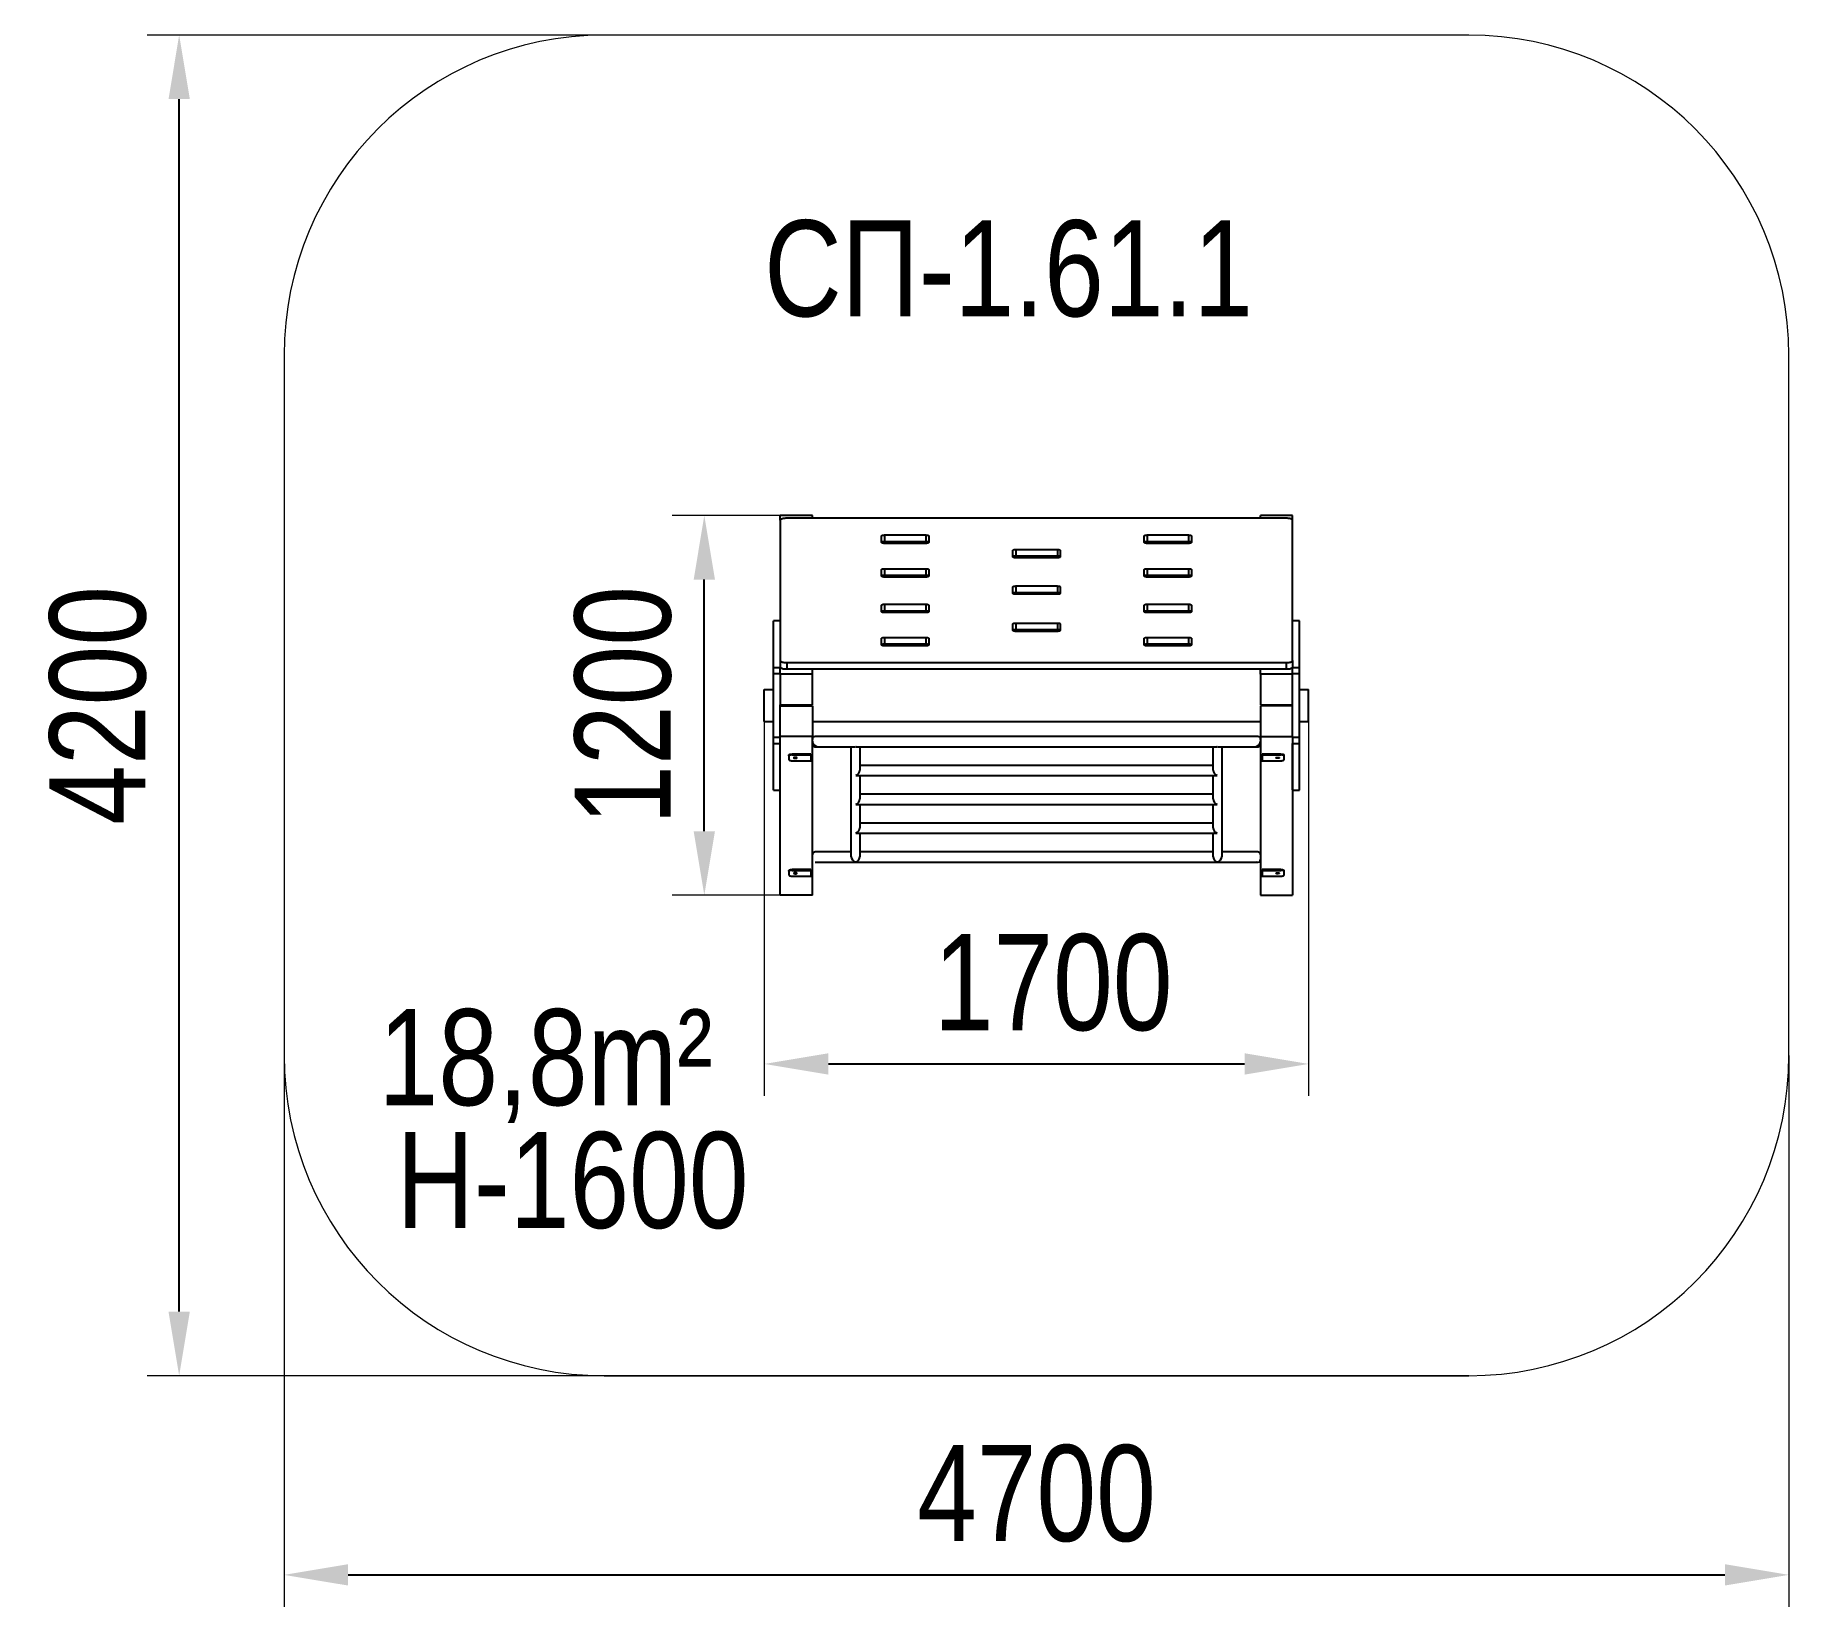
# Model space of a CAD drawing. Header units: millimetres. Extents: x -2804 to 2674, y -2517 to 2390.
import ezdxf

# ---------------------------------------------------------------- set-up
doc = ezdxf.new("R2010")
doc.units = ezdxf.units.MM
for name, color, linetype in [('DIKOM_АРТИКУЛ', 7, 'Continuous'), ('DIKOM_ЗОНА', 80, 'Continuous'), ('DIKOM_ОБЪЕКТ', 7, 'Continuous'), ('DIKOM_РАЗМЕР_ЗОНА', 7, 'Continuous'), ('DIKOM_РАЗМЕР_ОБЪЕКТА', 7, 'Continuous')]:
    doc.layers.add(name, color=color, linetype=linetype)
doc.styles.add('style1', font='arial.ttf', dxfattribs={"width": 0.8})
doc.dimstyles.new('1-50', dxfattribs={"dimtxt": 300, "dimasz": 200, "dimexe": 100, "dimexo": 0, "dimgap": 100, "dimtad": 1, "dimdec": 0, "dimtxsty": 'style1', "dimcen": 0, "dimclrd": 7, "dimclre": 7, "dimadec": 1, "dimazin": 2, "dimtfac": 1, "dimtdec": 0, "dimtmove": 0, "dimatfit": 3, "dimfxl": 0, "dimlwd": 25, "dimlwe": 18, "dimarcsym": 0})

# ---------------------------------------------------------------- blocks, each defined once
blk = doc.blocks.new('*D0')
at = {"layer": 'Defpoints', "color": 0, "transparency": 16777216}
for p in [(-526, 247), (1174, 247), (1174, -822.3)]:
    blk.add_point(p, dxfattribs=at)
at = {"layer": 'DIKOM_РАЗМЕР_ОБЪЕКТА', "color": 7, "lineweight": 18, "transparency": 16777216}
for p, q in [((-526, 247), (-526, -922.3)), ((1174, 247), (1174, -922.3))]:
    blk.add_line(p, q, dxfattribs=at)
at = {"layer": 'DIKOM_РАЗМЕР_ОБЪЕКТА', "color": 7, "lineweight": 25, "transparency": 16777216}
blk.add_line((-326, -822.3), (974, -822.3), dxfattribs=at)
at = {"layer": 'DIKOM_РАЗМЕР_ОБЪЕКТА', "color": 7, "transparency": 16777216}
for points in [[(-326, -789), (-326, -855.6), (-526, -822.3)], [(974, -789), (974, -855.6), (1174, -822.3)]]:
    blk.add_solid(points, dxfattribs=at)
at = {"layer": 'DIKOM_РАЗМЕР_ОБЪЕКТА', "color": 0, "transparency": 16777216, "insert": (376, -569.1), "char_height": 300, "attachment_point": 5, "style": 'style1'}
blk.add_mtext('1700', dxfattribs=at)
blk = doc.blocks.new('*D1')
at = {"layer": 'Defpoints', "color": 0, "transparency": 16777216}
for p in [(-713.4, 889.6), (-476, 889.6), (-476, -295.6)]:
    blk.add_point(p, dxfattribs=at)
at = {"layer": 'DIKOM_РАЗМЕР_ОБЪЕКТА', "color": 7, "lineweight": 18, "transparency": 16777216}
for p, q in [((-476, 889.6), (-813.4, 889.6)), ((-476, -295.6), (-813.4, -295.6))]:
    blk.add_line(p, q, dxfattribs=at)
at = {"layer": 'DIKOM_РАЗМЕР_ОБЪЕКТА', "color": 7, "lineweight": 25, "transparency": 16777216}
blk.add_line((-713.4, -95.6), (-713.4, 689.6), dxfattribs=at)
at = {"layer": 'DIKOM_РАЗМЕР_ОБЪЕКТА', "color": 7, "transparency": 16777216}
for points in [[(-746.7, 689.6), (-680.1, 689.6), (-713.4, 889.6)], [(-746.7, -95.6), (-680.1, -95.6), (-713.4, -295.6)]]:
    blk.add_solid(points, dxfattribs=at)
at = {"layer": 'DIKOM_РАЗМЕР_ОБЪЕКТА', "color": 0, "transparency": 16777216, "insert": (-966.6, 297), "char_height": 300, "attachment_point": 5, "rotation": 90, "style": 'style1'}
blk.add_mtext('1200', dxfattribs=at)
blk = doc.blocks.new('*D2')
at = {"layer": 'Defpoints', "color": 0, "transparency": 16777216}
for p in [(-2026, -795.6), (2674, -795.6), (2674, -2417.3)]:
    blk.add_point(p, dxfattribs=at)
at = {"layer": 'DIKOM_РАЗМЕР_ЗОНА', "color": 7, "lineweight": 18, "transparency": 16777216}
for p, q in [((-2026, -795.6), (-2026, -2517.3)), ((2674, -795.6), (2674, -2517.3))]:
    blk.add_line(p, q, dxfattribs=at)
at = {"layer": 'DIKOM_РАЗМЕР_ЗОНА', "color": 7, "lineweight": 25, "transparency": 16777216}
blk.add_line((-1826, -2417.3), (2474, -2417.3), dxfattribs=at)
at = {"layer": 'DIKOM_РАЗМЕР_ЗОНА', "color": 7, "transparency": 16777216}
for points in [[(-1826, -2384), (-1826, -2450.6), (-2026, -2417.3)], [(2474, -2384), (2474, -2450.6), (2674, -2417.3)]]:
    blk.add_solid(points, dxfattribs=at)
at = {"layer": 'DIKOM_РАЗМЕР_ЗОНА', "color": 0, "transparency": 16777216, "insert": (324, -2164.1), "char_height": 300, "attachment_point": 5, "style": 'style1'}
blk.add_mtext('4700', dxfattribs=at)
blk = doc.blocks.new('*D3')
at = {"layer": 'Defpoints', "color": 0, "transparency": 16777216}
for p in [(-2353.5, 2389.6), (1674, 2389.6), (1674, -1795.6)]:
    blk.add_point(p, dxfattribs=at)
at = {"layer": 'DIKOM_РАЗМЕР_ЗОНА', "color": 7, "lineweight": 18, "transparency": 16777216}
for p, q in [((1674, 2389.6), (-2453.5, 2389.6)), ((1674, -1795.6), (-2453.5, -1795.6))]:
    blk.add_line(p, q, dxfattribs=at)
at = {"layer": 'DIKOM_РАЗМЕР_ЗОНА', "color": 7, "lineweight": 25, "transparency": 16777216}
blk.add_line((-2353.5, -1595.6), (-2353.5, 2189.6), dxfattribs=at)
at = {"layer": 'DIKOM_РАЗМЕР_ЗОНА', "color": 7, "transparency": 16777216}
for points in [[(-2386.8, 2189.6), (-2320.2, 2189.6), (-2353.5, 2389.6)], [(-2386.8, -1595.6), (-2320.2, -1595.6), (-2353.5, -1795.6)]]:
    blk.add_solid(points, dxfattribs=at)
at = {"layer": 'DIKOM_РАЗМЕР_ЗОНА', "color": 0, "transparency": 16777216, "insert": (-2606.7, 297), "char_height": 300, "attachment_point": 5, "rotation": 90, "style": 'style1'}
blk.add_mtext('4200', dxfattribs=at)

msp = doc.modelspace()

# ---------------------------------------------------------------- linework, layer by layer
at = {"layer": 'DIKOM_ЗОНА', "color": 3, "lineweight": 15}
for p, q in [((1674, 2389.6), (-1026, 2389.6)), ((-2026, 1389.6), (-2026, -795.6)), ((2674, -795.6), (2674, 1389.6)), ((-1026, -1795.6), (1674, -1795.6))]:
    msp.add_line(p, q, dxfattribs=at)
for centre, start, end in [((-1026, 1389.6), 90, 180), ((1674, 1389.6), 0, 90), ((-1026, -795.6), 180, 270), ((1674, -795.6), 270, 0)]:
    msp.add_arc(centre, 1000, start, end, dxfattribs=at)
at = {"layer": 'DIKOM_ОБЪЕКТ'}
for p, q in [((-376, 889.6), (-476, 889.6)), ((-476, 875.2), (-476, 889.6)), ((1104, 881.2), (-456, 881.2)), ((-376, 881.2), (-376, 889.6)), ((1024, 881.2), (1024, 889.6)), ((1124, 889.6), (1024, 889.6)), ((1124, 875.2), (1124, 889.6)), ((-476, 875.2), (-476, 436.7)), ((-161.1, 825), (-161.1, 806.9)), ((-21.1, 828), (-151.1, 828)), ((-151.1, 828), (-151.1, 807.9)), ((-21.1, 828), (-21.1, 807.9)), ((-11.1, 806.9), (-11.1, 825)), ((659.2, 825), (659.2, 806.9)), ((799.2, 828), (669.2, 828)), ((669.2, 828), (669.2, 807.9)), ((799.2, 828), (799.2, 807.9)), ((809.2, 806.9), (809.2, 825)), ((1124, 436.7), (1124, 875.2)), ((-21.1, 807.9), (-151.1, 807.9)), ((-151.1, 803.9), (-21.1, 803.9)), ((249.2, 779.9), (249.2, 761.9)), ((389.2, 782.9), (259.2, 782.9)), ((259.2, 782.9), (259.2, 762.9)), ((389.2, 782.9), (389.2, 762.9)), ((399.2, 761.9), (399.2, 779.9)), ((799.2, 807.9), (669.2, 807.9)), ((669.2, 803.9), (799.2, 803.9)), ((-161.1, 719.8), (-161.1, 701.8)), ((-21.1, 722.8), (-151.1, 722.8)), ((-151.1, 722.8), (-151.1, 702.8)), ((-21.1, 722.8), (-21.1, 702.8)), ((-11.1, 701.8), (-11.1, 719.8)), ((389.2, 762.9), (259.2, 762.9)), ((259.2, 758.9), (389.2, 758.9)), ((659.2, 719.8), (659.2, 701.8)), ((799.2, 722.8), (669.2, 722.8)), ((669.2, 722.8), (669.2, 702.8)), ((799.2, 722.8), (799.2, 702.8)), ((809.2, 701.8), (809.2, 719.8)), ((-21.1, 702.8), (-151.1, 702.8)), ((-151.1, 698.8), (-21.1, 698.8)), ((249.2, 665.8), (249.2, 647.8)), ((389.2, 668.8), (259.2, 668.8)), ((259.2, 668.8), (259.2, 648.8)), ((389.2, 668.8), (389.2, 648.8)), ((399.2, 647.8), (399.2, 665.8)), ((799.2, 702.8), (669.2, 702.8)), ((669.2, 698.8), (799.2, 698.8)), ((-161.1, 608.7), (-161.1, 590.7)), ((-21.1, 611.7), (-151.1, 611.7)), ((-151.1, 611.7), (-151.1, 591.7)), ((-21.1, 611.7), (-21.1, 591.7)), ((-11.1, 590.7), (-11.1, 608.7)), ((389.2, 648.8), (259.2, 648.8)), ((259.2, 644.8), (389.2, 644.8)), ((659.2, 608.7), (659.2, 590.7)), ((799.2, 611.7), (669.2, 611.7)), ((669.2, 611.7), (669.2, 591.7)), ((799.2, 611.7), (799.2, 591.7)), ((809.2, 590.7), (809.2, 608.7)), ((-476, 561.2), (-497, 561.2)), ((-497, 560.3), (-497, 561.2)), ((-497, 415.4), (-497, 560.3)), ((-21.1, 591.7), (-151.1, 591.7)), ((-151.1, 587.7), (-21.1, 587.7)), ((249.2, 550.1), (249.2, 532.1)), ((389.2, 553.1), (259.2, 553.1)), ((259.2, 553.1), (259.2, 533)), ((389.2, 553.1), (389.2, 533)), ((399.2, 532.1), (399.2, 550.1)), ((799.2, 591.7), (669.2, 591.7)), ((669.2, 587.7), (799.2, 587.7)), ((1145, 561.2), (1124, 561.2)), ((1145, 560.3), (1145, 561.2)), ((1145, 415.4), (1145, 560.3)), ((-161.1, 505), (-161.1, 487)), ((-21.1, 508), (-151.1, 508)), ((-151.1, 508), (-151.1, 488)), ((-21.1, 508), (-21.1, 488)), ((-11.1, 487), (-11.1, 505)), ((389.2, 533), (259.2, 533)), ((259.2, 529.1), (389.2, 529.1)), ((659.2, 505), (659.2, 487)), ((799.2, 508), (669.2, 508)), ((669.2, 508), (669.2, 488)), ((799.2, 508), (799.2, 488)), ((809.2, 487), (809.2, 505)), ((-21.1, 488), (-151.1, 488)), ((-151.1, 484), (-21.1, 484)), ((799.2, 488), (669.2, 488)), ((669.2, 484), (799.2, 484)), ((-497, 415.4), (-476, 415.4)), ((-497, 396.4), (-497, 415.4)), ((-497, 396.4), (-476, 396.4)), ((-497, 197.6), (-497, 396.4)), ((-476, 436.7), (-476, 416.7)), ((-476, 394.1), (-476, 416.7)), ((-476, 415.4), (-476, 416.7)), ((-376, 394.1), (-476, 394.1)), ((-476, 394.1), (-476, 298.7)), ((-456, 430.7), (1104, 430.7)), ((-456, 430.7), (-456, 410.7)), ((-456, 410.7), (1104, 410.7)), ((-376, 394.1), (-376, 410.7)), ((-376, 298.7), (-376, 394.1)), ((1024, 394.1), (1024, 410.7)), ((1024, 394.1), (1024, 298.7)), ((1124, 394.1), (1024, 394.1)), ((1104, 430.7), (1104, 410.7)), ((1124, 436.7), (1124, 416.7)), ((1124, 394.1), (1124, 416.7)), ((1124, 415.4), (1124, 416.7)), ((1124, 415.4), (1145, 415.4)), ((1124, 396.4), (1145, 396.4)), ((1124, 298.7), (1124, 394.1)), ((1145, 396.4), (1145, 415.4)), ((1145, 197.6), (1145, 396.4)), ((-526, 347), (-497, 347)), ((-526, 247), (-526, 347)), ((1145, 347), (1174, 347)), ((1174, 247), (1174, 347)), ((-476, 298.7), (-376, 298.7)), ((-476, 295.3), (-476, 298.7)), ((-476, 199.9), (-476, 295.3)), ((-476, 295.3), (-376, 295.3)), ((-426, 295.3), (-426, 298.7)), ((-376, 295.3), (-376, 199.9)), ((1024, 298.7), (1124, 298.7)), ((1124, 295.3), (1024, 295.3)), ((1024, 295.3), (1024, 199.9)), ((1074, 295.3), (1074, 298.7)), ((1124, 295.3), (1124, 298.7)), ((1124, 199.9), (1124, 295.3)), ((-526, 247), (-497, 247)), ((-376, 247), (1024, 247)), ((1145, 247), (1174, 247)), ((-497, 197.6), (-476, 197.6)), ((-497, 178.6), (-497, 197.6)), ((-497, 178.6), (-476, 178.6)), ((-497, 33.7), (-497, 178.6)), ((-376, 199.9), (-476, 199.9)), ((-476, -295.6), (-476, 199.9)), ((-476, 33.7), (-476, 178.6)), ((-376, -295.6), (-376, 199.9)), ((1014.9, 200), (-366.9, 200)), ((-366.9, 168), (-245.4, 168)), ((-363, 168.9), (-363, 168.6)), ((-254.5, -175.2), (-254.5, 168)), ((-236.6, 168), (884.6, 168)), ((-227.5, 168), (-227.5, 95.1)), ((875.5, 95.1), (875.5, 168)), ((893.4, 168), (1014.9, 168)), ((902.5, 168), (902.5, -175.2)), ((1011, 168.6), (1011, 168.9)), ((1024, 199.9), (1124, 199.9)), ((1024, 199.9), (1024, -295.6)), ((1124, 199.9), (1124, -295.6)), ((1124, 197.6), (1145, 197.6)), ((1124, 178.6), (1145, 178.6)), ((1124, 33.7), (1124, 178.6)), ((1145, 178.6), (1145, 197.6)), ((1145, 33.7), (1145, 178.6)), ((-449, 139.3), (-449, 142.2)), ((-449, 139.3), (-449, 127.3)), ((-439, 145.2), (-439, 142.3)), ((-381, 145.2), (-439, 145.2)), ((-439, 142.3), (-381, 142.3)), ((-439, 124.3), (-381, 124.3)), ((-381, 142.3), (-381, 124.3)), ((875.5, 109.9), (-227.5, 109.9)), ((1087, 145.2), (1029, 145.2)), ((1029, 142.3), (1029, 124.3)), ((1029, 142.3), (1087, 142.3)), ((1029, 124.3), (1087, 124.3)), ((1087, 142.3), (1087, 145.2)), ((1097, 142.2), (1097, 139.3)), ((1097, 139.3), (1097, 127.3)), ((-236.6, 77.9), (884.6, 77.9)), ((-227.5, 77.9), (-227.5, 5)), ((875.5, 5), (875.5, 77.9)), ((-497, 32.8), (-497, 33.7)), ((-497, 32.8), (-476, 32.8)), ((875.5, 19.8), (-227.5, 19.8)), ((1124, 32.8), (1145, 32.8)), ((1145, 32.8), (1145, 33.7)), ((-236.6, -12.2), (884.6, -12.2)), ((-227.5, -12.2), (-227.5, -85.1)), ((875.5, -85.1), (875.5, -12.2)), ((-236.6, -102.3), (884.6, -102.3)), ((875.5, -70.3), (-227.5, -70.3)), ((-227.5, -102.3), (-227.5, -175.2)), ((875.5, -175.2), (875.5, -102.3)), ((-254.5, -160.4), (-366.9, -160.4)), ((875.5, -160.4), (-227.5, -160.4)), ((1014.9, -160.4), (902.5, -160.4)), ((-449, -220.9), (-449, -218.1)), ((-439, -215.1), (-439, -217.9)), ((-381, -215.1), (-439, -215.1)), ((-439, -217.9), (-381, -217.9)), ((-381, -217.9), (-381, -236)), ((-366.9, -192.4), (1014.9, -192.4)), ((1011, -191.8), (1011, -191.5)), ((1087, -215.1), (1029, -215.1)), ((1029, -217.9), (1029, -236)), ((1029, -217.9), (1087, -217.9)), ((1087, -217.9), (1087, -215.1)), ((1097, -218.1), (1097, -220.9)), ((-449, -220.9), (-449, -233)), ((-439, -236), (-381, -236)), ((1029, -236), (1087, -236)), ((1097, -220.9), (1097, -233)), ((-376, -295.6), (-476, -295.6)), ((1024, -295.6), (1124, -295.6))]:
    msp.add_line(p, q, dxfattribs=at)
at = {"layer": 'DIKOM_ОБЪЕКТ', "flags": 128}
for points in [[(-456, 881.2), (-458.8, 881.2), (-461.6, 881), (-464.3, 880.7), (-466.8, 880.3), (-469.1, 879.8), (-471.1, 879.1), (-472.8, 878.5), (-474.2, 877.7), (-475.2, 876.9), (-475.8, 876.1), (-476, 875.2)], [(1124, 875.2), (1123.8, 876.1), (1123.2, 876.9), (1122.2, 877.7), (1120.9, 878.5), (1119.1, 879.1), (1117.1, 879.8), (1114.8, 880.3), (1112.3, 880.7), (1109.7, 881), (1106.9, 881.2), (1104, 881.2)], [(-151.1, 828), (-153.1, 827.9), (-154.9, 827.7), (-156.7, 827.5), (-158.2, 827.1), (-159.4, 826.6), (-160.3, 826.1), (-160.9, 825.5), (-161.1, 825)], [(-11.1, 825), (-11.3, 825.5), (-11.9, 826.1), (-12.8, 826.6), (-14, 827.1), (-15.5, 827.5), (-17.3, 827.7), (-19.2, 827.9), (-21.1, 828)], [(669.2, 828), (667.2, 827.9), (665.3, 827.7), (663.6, 827.5), (662.1, 827.1), (660.9, 826.6), (659.9, 826.1), (659.4, 825.5), (659.2, 825)], [(809.2, 825), (809, 825.5), (808.4, 826.1), (807.5, 826.6), (806.2, 827.1), (804.7, 827.5), (803, 827.7), (801.1, 827.9), (799.2, 828)], [(-161.1, 806.9), (-160.9, 806.3), (-160.3, 805.8), (-159.4, 805.3), (-158.2, 804.8), (-156.7, 804.4), (-154.9, 804.2), (-153.1, 804), (-151.1, 803.9)], [(-151.1, 807.9), (-153.1, 807.9), (-154.9, 807.7), (-156.7, 807.4), (-158.2, 807), (-159.4, 806.6), (-160.3, 806.1), (-160.5, 805.9)], [(-11.7, 805.9), (-11.9, 806.1), (-12.8, 806.6), (-14, 807), (-15.5, 807.4), (-17.3, 807.7), (-19.2, 807.9), (-21.1, 807.9)], [(-21.1, 803.9), (-19.2, 804), (-17.3, 804.2), (-15.5, 804.4), (-14, 804.8), (-12.8, 805.3), (-11.9, 805.8), (-11.3, 806.3), (-11.1, 806.9)], [(259.2, 782.9), (257.2, 782.9), (255.3, 782.7), (253.6, 782.4), (252.1, 782), (250.9, 781.6), (249.9, 781.1), (249.4, 780.5), (249.2, 779.9)], [(399.2, 779.9), (399, 780.5), (398.4, 781.1), (397.5, 781.6), (396.2, 782), (394.7, 782.4), (393, 782.7), (391.1, 782.9), (389.2, 782.9)], [(659.2, 806.9), (659.4, 806.3), (659.9, 805.8), (660.9, 805.3), (662.1, 804.8), (663.6, 804.4), (665.3, 804.2), (667.2, 804), (669.2, 803.9)], [(669.2, 807.9), (667.2, 807.9), (665.3, 807.7), (663.6, 807.4), (662.1, 807), (660.9, 806.6), (659.9, 806.1), (659.7, 805.9)], [(808.6, 805.9), (808.4, 806.1), (807.5, 806.6), (806.2, 807), (804.7, 807.4), (803, 807.7), (801.1, 807.9), (799.2, 807.9)], [(799.2, 803.9), (801.1, 804), (803, 804.2), (804.7, 804.4), (806.2, 804.8), (807.5, 805.3), (808.4, 805.8), (809, 806.3), (809.2, 806.9)], [(-151.1, 722.8), (-153.1, 722.8), (-154.9, 722.6), (-156.7, 722.3), (-158.2, 722), (-159.4, 721.5), (-160.3, 721), (-160.9, 720.4), (-161.1, 719.8)], [(-11.1, 719.8), (-11.3, 720.4), (-11.9, 721), (-12.8, 721.5), (-14, 722), (-15.5, 722.3), (-17.3, 722.6), (-19.2, 722.8), (-21.1, 722.8)], [(249.2, 761.9), (249.4, 761.3), (249.9, 760.7), (250.9, 760.2), (252.1, 759.8), (253.6, 759.4), (255.3, 759.1), (257.2, 758.9), (259.2, 758.9)], [(259.2, 762.9), (257.2, 762.8), (255.3, 762.6), (253.6, 762.4), (252.1, 762), (250.9, 761.5), (249.9, 761), (249.7, 760.9)], [(398.6, 760.9), (398.4, 761), (397.5, 761.5), (396.2, 762), (394.7, 762.4), (393, 762.6), (391.1, 762.8), (389.2, 762.9)], [(389.2, 758.9), (391.1, 758.9), (393, 759.1), (394.7, 759.4), (396.2, 759.8), (397.5, 760.2), (398.4, 760.7), (399, 761.3), (399.2, 761.9)], [(669.2, 722.8), (667.2, 722.8), (665.3, 722.6), (663.6, 722.3), (662.1, 722), (660.9, 721.5), (659.9, 721), (659.4, 720.4), (659.2, 719.8)], [(809.2, 719.8), (809, 720.4), (808.4, 721), (807.5, 721.5), (806.2, 722), (804.7, 722.3), (803, 722.6), (801.1, 722.8), (799.2, 722.8)], [(-161.1, 701.8), (-160.9, 701.2), (-160.3, 700.7), (-159.4, 700.2), (-158.2, 699.7), (-156.7, 699.3), (-154.9, 699), (-153.1, 698.9), (-151.1, 698.8)], [(-151.1, 702.8), (-153.1, 702.8), (-154.9, 702.6), (-156.7, 702.3), (-158.2, 701.9), (-159.4, 701.5), (-160.3, 701), (-160.5, 700.8)], [(-11.7, 700.8), (-11.9, 701), (-12.8, 701.5), (-14, 701.9), (-15.5, 702.3), (-17.3, 702.6), (-19.2, 702.8), (-21.1, 702.8)], [(-21.1, 698.8), (-19.2, 698.9), (-17.3, 699), (-15.5, 699.3), (-14, 699.7), (-12.8, 700.2), (-11.9, 700.7), (-11.3, 701.2), (-11.1, 701.8)], [(259.2, 668.8), (257.2, 668.7), (255.3, 668.6), (253.6, 668.3), (252.1, 667.9), (250.9, 667.5), (249.9, 666.9), (249.4, 666.4), (249.2, 665.8)], [(399.2, 665.8), (399, 666.4), (398.4, 666.9), (397.5, 667.5), (396.2, 667.9), (394.7, 668.3), (393, 668.6), (391.1, 668.7), (389.2, 668.8)], [(659.2, 701.8), (659.4, 701.2), (659.9, 700.7), (660.9, 700.2), (662.1, 699.7), (663.6, 699.3), (665.3, 699), (667.2, 698.9), (669.2, 698.8)], [(669.2, 702.8), (667.2, 702.8), (665.3, 702.6), (663.6, 702.3), (662.1, 701.9), (660.9, 701.5), (659.9, 701), (659.7, 700.8)], [(808.6, 700.8), (808.4, 701), (807.5, 701.5), (806.2, 701.9), (804.7, 702.3), (803, 702.6), (801.1, 702.8), (799.2, 702.8)], [(799.2, 698.8), (801.1, 698.9), (803, 699), (804.7, 699.3), (806.2, 699.7), (807.5, 700.2), (808.4, 700.7), (809, 701.2), (809.2, 701.8)], [(-151.1, 611.7), (-153.1, 611.7), (-154.9, 611.5), (-156.7, 611.2), (-158.2, 610.8), (-159.4, 610.4), (-160.3, 609.9), (-160.9, 609.3), (-161.1, 608.7)], [(-11.1, 608.7), (-11.3, 609.3), (-11.9, 609.9), (-12.8, 610.4), (-14, 610.8), (-15.5, 611.2), (-17.3, 611.5), (-19.2, 611.7), (-21.1, 611.7)], [(249.2, 647.8), (249.4, 647.2), (249.9, 646.6), (250.9, 646.1), (252.1, 645.6), (253.6, 645.3), (255.3, 645), (257.2, 644.8), (259.2, 644.8)], [(259.2, 648.8), (257.2, 648.7), (255.3, 648.5), (253.6, 648.3), (252.1, 647.9), (250.9, 647.4), (249.9, 646.9), (249.7, 646.8)], [(398.6, 646.8), (398.4, 646.9), (397.5, 647.4), (396.2, 647.9), (394.7, 648.3), (393, 648.5), (391.1, 648.7), (389.2, 648.8)], [(389.2, 644.8), (391.1, 644.8), (393, 645), (394.7, 645.3), (396.2, 645.6), (397.5, 646.1), (398.4, 646.6), (399, 647.2), (399.2, 647.8)], [(669.2, 611.7), (667.2, 611.7), (665.3, 611.5), (663.6, 611.2), (662.1, 610.8), (660.9, 610.4), (659.9, 609.9), (659.4, 609.3), (659.2, 608.7)], [(809.2, 608.7), (809, 609.3), (808.4, 609.9), (807.5, 610.4), (806.2, 610.8), (804.7, 611.2), (803, 611.5), (801.1, 611.7), (799.2, 611.7)], [(-161.1, 590.7), (-160.9, 590.1), (-160.3, 589.6), (-159.4, 589), (-158.2, 588.6), (-156.7, 588.2), (-154.9, 587.9), (-153.1, 587.8), (-151.1, 587.7)], [(-151.1, 591.7), (-153.1, 591.6), (-154.9, 591.5), (-156.7, 591.2), (-158.2, 590.8), (-159.4, 590.4), (-160.3, 589.8), (-160.5, 589.7)], [(-11.7, 589.7), (-11.9, 589.8), (-12.8, 590.4), (-14, 590.8), (-15.5, 591.2), (-17.3, 591.5), (-19.2, 591.6), (-21.1, 591.7)], [(-21.1, 587.7), (-19.2, 587.8), (-17.3, 587.9), (-15.5, 588.2), (-14, 588.6), (-12.8, 589), (-11.9, 589.6), (-11.3, 590.1), (-11.1, 590.7)], [(259.2, 553.1), (257.2, 553), (255.3, 552.8), (253.6, 552.6), (252.1, 552.2), (250.9, 551.7), (249.9, 551.2), (249.4, 550.7), (249.2, 550.1)], [(399.2, 550.1), (399, 550.7), (398.4, 551.2), (397.5, 551.7), (396.2, 552.2), (394.7, 552.6), (393, 552.8), (391.1, 553), (389.2, 553.1)], [(659.2, 590.7), (659.4, 590.1), (659.9, 589.6), (660.9, 589), (662.1, 588.6), (663.6, 588.2), (665.3, 587.9), (667.2, 587.8), (669.2, 587.7)], [(669.2, 591.7), (667.2, 591.6), (665.3, 591.5), (663.6, 591.2), (662.1, 590.8), (660.9, 590.4), (659.9, 589.8), (659.7, 589.7)], [(808.6, 589.7), (808.4, 589.8), (807.5, 590.4), (806.2, 590.8), (804.7, 591.2), (803, 591.5), (801.1, 591.6), (799.2, 591.7)], [(799.2, 587.7), (801.1, 587.8), (803, 587.9), (804.7, 588.2), (806.2, 588.6), (807.5, 589), (808.4, 589.6), (809, 590.1), (809.2, 590.7)], [(-151.1, 508), (-153.1, 508), (-154.9, 507.8), (-156.7, 507.5), (-158.2, 507.1), (-159.4, 506.7), (-160.3, 506.2), (-160.9, 505.6), (-161.1, 505)], [(-11.1, 505), (-11.3, 505.6), (-11.9, 506.2), (-12.8, 506.7), (-14, 507.1), (-15.5, 507.5), (-17.3, 507.8), (-19.2, 508), (-21.1, 508)], [(249.2, 532.1), (249.4, 531.5), (249.9, 530.9), (250.9, 530.4), (252.1, 529.9), (253.6, 529.6), (255.3, 529.3), (257.2, 529.1), (259.2, 529.1)], [(259.2, 533), (257.2, 533), (255.3, 532.8), (253.6, 532.5), (252.1, 532.2), (250.9, 531.7), (249.9, 531.2), (249.7, 531)], [(398.6, 531), (398.4, 531.2), (397.5, 531.7), (396.2, 532.2), (394.7, 532.5), (393, 532.8), (391.1, 533), (389.2, 533)], [(389.2, 529.1), (391.1, 529.1), (393, 529.3), (394.7, 529.6), (396.2, 529.9), (397.5, 530.4), (398.4, 530.9), (399, 531.5), (399.2, 532.1)], [(669.2, 508), (667.2, 508), (665.3, 507.8), (663.6, 507.5), (662.1, 507.1), (660.9, 506.7), (659.9, 506.2), (659.4, 505.6), (659.2, 505)], [(809.2, 505), (809, 505.6), (808.4, 506.2), (807.5, 506.7), (806.2, 507.1), (804.7, 507.5), (803, 507.8), (801.1, 508), (799.2, 508)], [(-161.1, 487), (-160.9, 486.4), (-160.3, 485.9), (-159.4, 485.3), (-158.2, 484.9), (-156.7, 484.5), (-154.9, 484.2), (-153.1, 484.1), (-151.1, 484)], [(-151.1, 488), (-153.1, 487.9), (-154.9, 487.8), (-156.7, 487.5), (-158.2, 487.1), (-159.4, 486.7), (-160.3, 486.1), (-160.5, 486)], [(-11.7, 486), (-11.9, 486.1), (-12.8, 486.7), (-14, 487.1), (-15.5, 487.5), (-17.3, 487.8), (-19.2, 487.9), (-21.1, 488)], [(-21.1, 484), (-19.2, 484.1), (-17.3, 484.2), (-15.5, 484.5), (-14, 484.9), (-12.8, 485.3), (-11.9, 485.9), (-11.3, 486.4), (-11.1, 487)], [(659.2, 487), (659.4, 486.4), (659.9, 485.9), (660.9, 485.3), (662.1, 484.9), (663.6, 484.5), (665.3, 484.2), (667.2, 484.1), (669.2, 484)], [(669.2, 488), (667.2, 487.9), (665.3, 487.8), (663.6, 487.5), (662.1, 487.1), (660.9, 486.7), (659.9, 486.1), (659.7, 486)], [(808.6, 486), (808.4, 486.1), (807.5, 486.7), (806.2, 487.1), (804.7, 487.5), (803, 487.8), (801.1, 487.9), (799.2, 488)], [(799.2, 484), (801.1, 484.1), (803, 484.2), (804.7, 484.5), (806.2, 484.9), (807.5, 485.3), (808.4, 485.9), (809, 486.4), (809.2, 487)], [(-476, 436.7), (-475.8, 435.9), (-475.2, 435.1), (-474.2, 434.3), (-472.8, 433.5), (-471.1, 432.8), (-469.1, 432.2), (-466.8, 431.7), (-464.3, 431.3), (-461.6, 431), (-458.8, 430.8), (-456, 430.7)], [(-476, 416.7), (-475.8, 415.9), (-475.2, 415), (-474.2, 414.2), (-472.8, 413.5), (-471.1, 412.8), (-469.1, 412.2), (-466.8, 411.7), (-464.3, 411.3), (-461.6, 411), (-458.8, 410.8), (-456, 410.7)], [(1104, 430.7), (1106.9, 430.8), (1109.7, 431), (1112.3, 431.3), (1114.8, 431.7), (1117.1, 432.2), (1119.1, 432.8), (1120.9, 433.5), (1122.2, 434.3), (1123.2, 435.1), (1123.8, 435.9), (1124, 436.7)], [(1104, 410.7), (1106.9, 410.8), (1109.7, 411), (1112.3, 411.3), (1114.8, 411.7), (1117.1, 412.2), (1119.1, 412.8), (1120.9, 413.5), (1122.2, 414.2), (1123.2, 415), (1123.8, 415.9), (1124, 416.7)], [(-449, 142.2), (-448.8, 142.7), (-448.2, 143.3), (-447.3, 143.8), (-446, 144.3), (-444.5, 144.6), (-442.8, 144.9), (-440.9, 145.1), (-439, 145.2)], [(-439, 142.3), (-440.9, 142.2), (-442.8, 142.1), (-444.5, 141.8), (-446, 141.4), (-447.3, 141), (-448.2, 140.4), (-448.8, 139.9), (-449, 139.3)], [(-449, 127.3), (-448.8, 126.7), (-448.2, 126.1), (-447.3, 125.6), (-446, 125.2), (-444.5, 124.8), (-442.8, 124.5), (-440.9, 124.3), (-439, 124.3)], [(-424, 133.3), (-424.2, 133.7), (-424.7, 134.1), (-425.6, 134.4), (-426.7, 134.6), (-428, 134.8), (-429.3, 134.8), (-430.6, 134.7), (-431.9, 134.5), (-432.8, 134.2), (-433.6, 133.9), (-433.9, 133.5), (-433.9, 133.1), (-433.6, 132.7), (-432.8, 132.3), (-431.9, 132.1), (-430.6, 131.9), (-429.3, 131.8), (-428, 131.8), (-426.7, 132), (-425.6, 132.2), (-424.7, 132.5), (-424.2, 132.9), (-424, 133.3)], [(1072, 133.3), (1072.2, 133.7), (1072.8, 134.1), (1073.6, 134.4), (1074.7, 134.6), (1076, 134.8), (1077.4, 134.8), (1078.7, 134.7), (1079.9, 134.5), (1080.9, 134.2), (1081.6, 133.9), (1082, 133.5), (1082, 133.1), (1081.6, 132.7), (1080.9, 132.3), (1079.9, 132.1), (1078.7, 131.9), (1077.4, 131.8), (1076, 131.8), (1074.7, 132), (1073.6, 132.2), (1072.8, 132.5), (1072.2, 132.9), (1072, 133.3)], [(1087, 145.2), (1089, 145.1), (1090.9, 144.9), (1092.6, 144.6), (1094.1, 144.3), (1095.3, 143.8), (1096.3, 143.3), (1096.8, 142.7), (1097, 142.2)], [(1097, 139.3), (1096.8, 139.9), (1096.3, 140.4), (1095.3, 141), (1094.1, 141.4), (1092.6, 141.8), (1090.9, 142.1), (1089, 142.2), (1087, 142.3)], [(1087, 124.3), (1089, 124.3), (1090.9, 124.5), (1092.6, 124.8), (1094.1, 125.2), (1095.3, 125.6), (1096.3, 126.1), (1096.8, 126.7), (1097, 127.3)], [(-449, -218.1), (-448.8, -217.5), (-448.2, -216.9), (-447.3, -216.4), (-446, -216), (-444.5, -215.6), (-442.8, -215.3), (-440.9, -215.1), (-439, -215.1)], [(-439, -217.9), (-440.9, -218), (-442.8, -218.2), (-444.5, -218.4), (-446, -218.8), (-447.3, -219.3), (-448.2, -219.8), (-448.8, -220.4), (-449, -220.9)], [(1087, -215.1), (1089, -215.1), (1090.9, -215.3), (1092.6, -215.6), (1094.1, -216), (1095.3, -216.4), (1096.3, -216.9), (1096.8, -217.5), (1097, -218.1)], [(1097, -220.9), (1096.8, -220.4), (1096.3, -219.8), (1095.3, -219.3), (1094.1, -218.8), (1092.6, -218.4), (1090.9, -218.2), (1089, -218), (1087, -217.9)], [(-449, -233), (-448.8, -233.5), (-448.2, -234.1), (-447.3, -234.6), (-446, -235.1), (-444.5, -235.5), (-442.8, -235.7), (-440.9, -235.9), (-439, -236)], [(-424, -227), (-424.2, -226.5), (-424.7, -226.2), (-425.6, -225.9), (-426.7, -225.6), (-428, -225.5), (-429.3, -225.5), (-430.6, -225.5), (-431.9, -225.7), (-432.8, -226), (-433.6, -226.4), (-433.9, -226.7), (-433.9, -227.2), (-433.6, -227.5), (-432.8, -227.9), (-431.9, -228.2), (-430.6, -228.4), (-429.3, -228.4), (-428, -228.4), (-426.7, -228.3), (-425.6, -228), (-424.7, -227.7), (-424.2, -227.4), (-424, -227)], [(1072, -227), (1072.2, -226.5), (1072.8, -226.2), (1073.6, -225.9), (1074.7, -225.6), (1076, -225.5), (1077.4, -225.5), (1078.7, -225.5), (1079.9, -225.7), (1080.9, -226), (1081.6, -226.4), (1082, -226.7), (1082, -227.2), (1081.6, -227.5), (1080.9, -227.9), (1079.9, -228.2), (1078.7, -228.4), (1077.4, -228.4), (1076, -228.4), (1074.7, -228.3), (1073.6, -228), (1072.8, -227.7), (1072.2, -227.4), (1072, -227)], [(1087, -236), (1089, -235.9), (1090.9, -235.7), (1092.6, -235.5), (1094.1, -235.1), (1095.3, -234.6), (1096.3, -234.1), (1096.8, -233.5), (1097, -233)]]:
    msp.add_lwpolyline(points, dxfattribs=at)
at = {"layer": 'DIKOM_ОБЪЕКТ'}
for centre, radius, start, end in [((-429, 150.9), 16.2, 264.6314, 275.3686), ((-380.9, 147.3), 5.01, 269.3428, 334.6213), ((-380.9, 129.3), 5.01, 269.3428, 334.6213), ((1029, 147.3), 5.01, 205.3787, 270.6572), ((1029, 129.3), 5.01, 205.3787, 270.6572), ((1077, 150.8), 16.2, 264.6256, 275.3744), ((-380.9, -212.9), 5.01, 269.3428, 334.6213), ((1029, -212.9), 5.01, 205.3787, 270.6572), ((-429, -209.4), 16.2, 264.6314, 275.3686), ((-380.9, -231), 5.01, 269.3428, 334.6213), ((1029, -231), 5.01, 205.3787, 270.6572), ((1077, -209.4), 16.2, 264.6256, 275.3744)]:
    msp.add_arc(centre, radius, start, end, dxfattribs=at)
for centre, major_axis, start_param, end_param in [((-363, 187), (10.5, -10.5), 2.508709, 3.774476), ((-363, 181.3), (10.5, -10.5), 3.774476, 5.345272), ((-363, 181), (10.5, 10.5), 2.508709, 4.079506), ((-241.5, 181), (10.5, 10.5), 3.774476, 4.079506), ((-240.5, 181), (10.5, -10.5), 5.345272, 5.650302), ((888.5, 181), (10.5, 10.5), 3.774476, 4.079506), ((889.5, 181), (10.5, -10.5), 5.345272, 5.650302), ((1011, 181.3), (10.5, 10.5), 4.079506, 5.650302), ((1011, 181), (10.5, -10.5), 5.345272, 6.916069), ((1011, 187), (10.5, 10.5), 5.650302, 6.916069), ((-240.5, 91.2), (10.5, 10.5), 4.079506, 5.650302), ((-240.5, 90.9), (10.5, -10.5), 5.345272, 5.650302), ((888.5, 91.2), (10.5, -10.5), 3.774476, 5.345272), ((888.5, 90.9), (10.5, 10.5), 3.774476, 4.079506), ((-240.5, 1.1), (10.5, 10.5), 4.079506, 5.650302), ((888.5, 1.1), (10.5, -10.5), 3.774476, 5.345272), ((-240.5, 0.8), (10.5, -10.5), 5.345272, 5.650302), ((888.5, 0.8), (10.5, 10.5), 3.774476, 4.079506), ((-240.5, -89), (10.5, 10.5), 4.079506, 5.650302), ((-240.5, -89.3), (-10.5, 10.5), 2.20368, 2.508709), ((888.5, -89), (-10.5, 10.5), 0.632883, 2.20368), ((888.5, -89.3), (10.5, 10.5), 3.774476, 4.079506), ((-363, -173.4), (10.5, -10.5), 2.508709, 3.774476), ((1011, -173.4), (10.5, 10.5), 5.650302, 6.916069), ((-241.5, -179.1), (10.5, -10.5), 3.774476, 5.345272), ((-240.5, -179.1), (10.5, 10.5), 4.079506, 5.650302), ((888.5, -179.1), (10.5, -10.5), 3.774476, 5.345272), ((889.5, -179.1), (10.5, 10.5), 4.079506, 5.650302), ((1011, -179.4), (-10.5, 10.5), 2.20368, 3.774476)]:
    msp.add_ellipse(centre, major_axis=major_axis, ratio=0.73354, start_param=start_param, end_param=end_param, dxfattribs=at)

# ---------------------------------------------------------------- texts
at = {"layer": 'DIKOM_АРТИКУЛ', "color": 7, "linetype": 'Continuous', "lineweight": 15, "insert": (-526.3, 1811.6), "char_height": 300, "width": 1667.537, "attachment_point": 1, "style": 'style1'}
msp.add_mtext('{\\fArial|b0|i0|c204|p34;СП}-1.61.1', dxfattribs=at)
at = {"layer": 'DIKOM_РАЗМЕР_ОБЪЕКТА', "char_height": 300, "width": 5885.531, "attachment_point": 1, "style": 'style1'}
for s, insert in [('{\\fArial|b0|i0|c204|p34;1}8,8m²', (-1730.5, -651.1)), ('H-1600', (-1674.8, -1034.5))]:
    msp.add_mtext(s, dxfattribs=dict(at, insert=insert))

# ---------------------------------------------------------------- dimensions: what is measured, and where the dimension line sits
at = {"layer": 'DIKOM_РАЗМЕР_ЗОНА'}
dim = msp.add_linear_dim(base=(-2353.5, 2389.6), p1=(1674, -1795.6), p2=(1674, 2389.6), angle=90, text='4200', dimstyle='1-50', dxfattribs=at)
dim.commit()
dim.dimension.update_dxf_attribs({"geometry": '*D3', "text_midpoint": (-2353.5, 297), "dimtype": 160})
dim = msp.add_linear_dim(base=(2674, -2417.3), p1=(-2026, -795.6), p2=(2674, -795.6), dimstyle='1-50', dxfattribs=at)
dim.commit()
dim.dimension.update_dxf_attribs({"geometry": '*D2', "text_midpoint": (324, -2417.3), "dimtype": 160})
at = {"layer": 'DIKOM_РАЗМЕР_ОБЪЕКТА'}
dim = msp.add_linear_dim(base=(-713.4, 889.6), p1=(-476, -295.6), p2=(-476, 889.6), angle=90, text='1200', dimstyle='1-50', dxfattribs=at)
dim.commit()
dim.dimension.update_dxf_attribs({"geometry": '*D1', "text_midpoint": (-713.4, 297), "dimtype": 160})
dim = msp.add_linear_dim(base=(1174, -822.3), p1=(-526, 247), p2=(1174, 247), dimstyle='1-50', dxfattribs=at)
dim.commit()
dim.dimension.update_dxf_attribs({"geometry": '*D0', "text_midpoint": (376, -822.3), "dimtype": 160})

doc.saveas('drawing.dxf')
